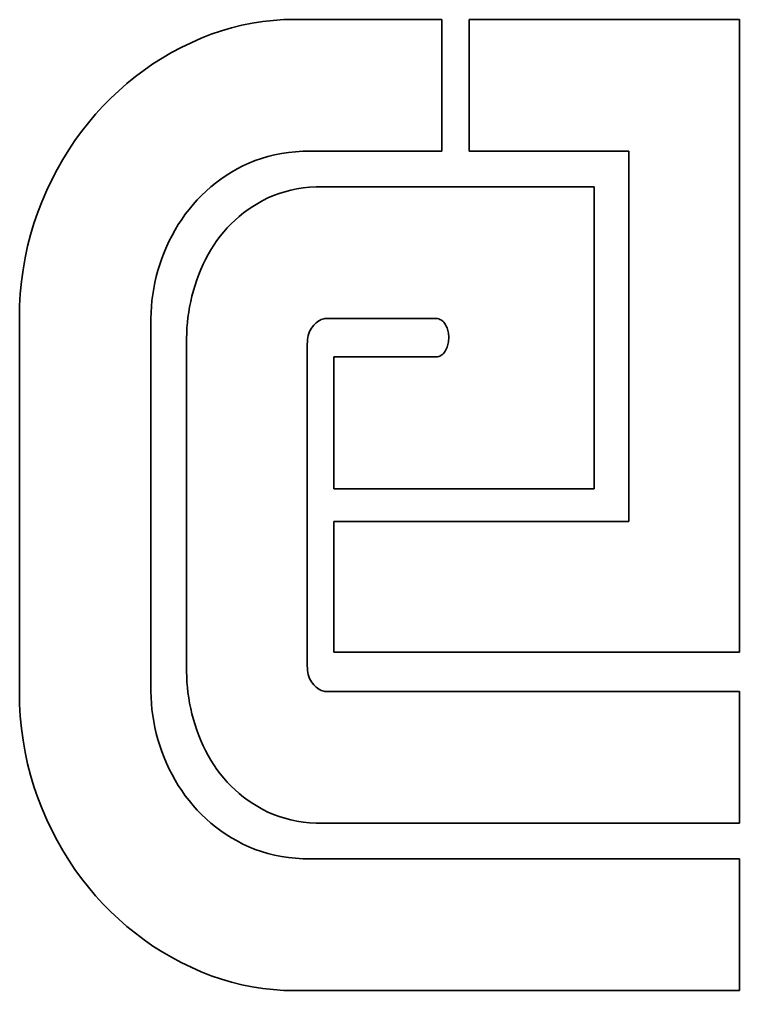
# Model space of a CAD drawing. Extents: x -138 to 979, y -42 to 1231.
# Drawn here: x 479.8 to 551.2, y 149.6 to 245.9 of the extents above; entities that cross this region are included whole.
import ezdxf

# ---------------------------------------------------------------- set-up
doc = ezdxf.new("R2010")
doc.units = 0

msp = doc.modelspace()

# ---------------------------------------------------------------- linework, layer by layer
at = {"color": 7, "lineweight": 35, "ltscale": 0.026229}
for p, q in [((502.859, 245.498), (501.83, 245.291)), ((501.83, 150.215), (502.859, 150.008))]:
    msp.add_line(p, q, dxfattribs=at)
at = {"color": 7, "lineweight": 35, "ltscale": 0.026198}
for p, q in [((503.894, 245.659), (502.859, 245.498)), ((502.859, 150.008), (503.894, 149.846))]:
    msp.add_line(p, q, dxfattribs=at)
at = {"color": 7, "lineweight": 35, "ltscale": 0.026215}
for p, q in [((504.936, 245.775), (503.894, 245.659)), ((503.894, 149.846), (504.936, 149.731))]:
    msp.add_line(p, q, dxfattribs=at)
at = {"color": 7, "lineweight": 35, "ltscale": 0.026284}
for p, q in [((505.985, 245.844), (504.936, 245.775)), ((504.936, 149.731), (505.985, 149.662))]:
    msp.add_line(p, q, dxfattribs=at)
at = {"color": 7, "lineweight": 35, "ltscale": 0.026404}
for p, q in [((507.041, 245.867), (505.985, 245.844)), ((505.985, 149.662), (507.041, 149.639))]:
    msp.add_line(p, q, dxfattribs=at)
at = {"color": 7, "lineweight": 35, "ltscale": 0.365804}
msp.add_line((521.673, 245.867), (507.041, 245.867), dxfattribs=at)
at = {"color": 7, "lineweight": 35, "ltscale": 0.326155}
for p, q in [((521.673, 245.867), (521.673, 232.821)), ((524.373, 232.821), (524.373, 245.867)), ((510.965, 212.418), (510.965, 199.371)), ((551.182, 166.216), (551.182, 179.263))]:
    msp.add_line(p, q, dxfattribs=at)
at = {"color": 7, "lineweight": 35}
for p, q in [((551.182, 245.867), (524.373, 245.867)), ((551.182, 183.186), (551.182, 245.867)), ((540.196, 232.821), (540.196, 196.134)), ((536.763, 229.289), (509.886, 229.289)), ((536.763, 199.371), (536.763, 229.289)), ((479.772, 216.243), (479.772, 179.263)), ((492.818, 179.263), (492.818, 216.243)), ((496.349, 214.281), (496.349, 181.224)), ((508.316, 181.813), (508.316, 213.693)), ((510.965, 199.371), (536.763, 199.371)), ((540.196, 196.134), (510.965, 196.134)), ((510.965, 183.186), (551.182, 183.186)), ((551.182, 179.263), (510.18, 179.263)), ((509.886, 166.216), (551.182, 166.216)), ((551.182, 162.685), (508.611, 162.685)), ((507.041, 149.639), (551.182, 149.639))]:
    msp.add_line(p, q, dxfattribs=at)
at = {"color": 7, "lineweight": 35, "ltscale": 0.02664}
for p, q in [((499.794, 244.737), (498.786, 244.392)), ((498.786, 151.114), (499.794, 150.768))]:
    msp.add_line(p, q, dxfattribs=at)
at = {"color": 7, "lineweight": 35, "ltscale": 0.026451}
for p, q in [((500.808, 245.037), (499.794, 244.737)), ((499.794, 150.768), (500.808, 150.469))]:
    msp.add_line(p, q, dxfattribs=at)
at = {"color": 7, "lineweight": 35, "ltscale": 0.026317}
msp.add_line((501.83, 245.291), (500.808, 245.037), dxfattribs=at)
at = {"color": 7, "lineweight": 35, "ltscale": 0.027232}
for p, q in [((496.791, 243.562), (495.812, 243.084)), ((495.812, 152.422), (496.791, 151.944))]:
    msp.add_line(p, q, dxfattribs=at)
at = {"color": 7, "lineweight": 35, "ltscale": 0.027159}
for p, q in [((497.785, 244), (496.791, 243.562)), ((496.791, 151.944), (497.785, 151.506))]:
    msp.add_line(p, q, dxfattribs=at)
at = {"color": 7, "lineweight": 35, "ltscale": 0.026875}
for p, q in [((498.786, 244.392), (497.785, 244)), ((497.785, 151.506), (498.786, 151.114))]:
    msp.add_line(p, q, dxfattribs=at)
at = {"color": 7, "lineweight": 35, "ltscale": 0.02698}
for p, q in [((494.856, 242.573), (493.924, 242.029)), ((493.924, 153.477), (494.856, 152.933))]:
    msp.add_line(p, q, dxfattribs=at)
at = {"color": 7, "lineweight": 35, "ltscale": 0.027088}
msp.add_line((495.812, 243.084), (494.856, 242.573), dxfattribs=at)
at = {"color": 7, "lineweight": 35, "ltscale": 0.026913}
for p, q in [((493.924, 242.029), (493.016, 241.451)), ((493.016, 154.055), (493.924, 153.477))]:
    msp.add_line(p, q, dxfattribs=at)
at = {"color": 7, "lineweight": 35, "ltscale": 0.026891}
msp.add_line((492.131, 240.84), (491.27, 240.195), dxfattribs=at)
at = {"color": 7, "lineweight": 35, "ltscale": 0.026884}
msp.add_line((493.016, 241.451), (492.131, 240.84), dxfattribs=at)
at = {"color": 7, "lineweight": 35, "ltscale": 0.026939}
msp.add_line((491.27, 240.195), (490.432, 239.517), dxfattribs=at)
at = {"color": 7, "lineweight": 35, "ltscale": 0.027149}
for p, q in [((489.618, 238.806), (488.828, 238.062)), ((488.828, 157.444), (489.618, 156.7))]:
    msp.add_line(p, q, dxfattribs=at)
at = {"color": 7, "lineweight": 35, "ltscale": 0.027027}
for p, q in [((490.432, 239.517), (489.618, 238.806)), ((489.618, 156.7), (490.432, 155.988))]:
    msp.add_line(p, q, dxfattribs=at)
at = {"color": 7, "lineweight": 35, "ltscale": 0.027311}
for p, q in [((488.828, 238.062), (488.06, 237.284)), ((488.06, 158.222), (488.828, 157.444))]:
    msp.add_line(p, q, dxfattribs=at)
at = {"color": 7, "lineweight": 35, "ltscale": 0.027416}
msp.add_line((488.06, 237.284), (487.32, 236.475), dxfattribs=at)
at = {"color": 7, "lineweight": 35, "ltscale": 0.027467}
msp.add_line((487.32, 236.475), (486.611, 235.636), dxfattribs=at)
at = {"color": 7, "lineweight": 35, "ltscale": 0.027558}
msp.add_line((486.611, 235.636), (485.931, 234.768), dxfattribs=at)
at = {"color": 7, "lineweight": 35, "ltscale": 0.027858}
msp.add_line((485.282, 233.87), (484.664, 232.943), dxfattribs=at)
at = {"color": 7, "lineweight": 35, "ltscale": 0.027689}
msp.add_line((485.931, 234.768), (485.282, 233.87), dxfattribs=at)
at = {"color": 7, "lineweight": 35, "ltscale": 0.028069}
for p, q in [((484.664, 232.943), (484.076, 231.987)), ((484.076, 163.519), (484.664, 162.562))]:
    msp.add_line(p, q, dxfattribs=at)
at = {"color": 7, "lineweight": 35, "ltscale": 0.028316}
for p, q in [((484.076, 231.987), (483.518, 231.001)), ((483.518, 164.505), (484.076, 163.519))]:
    msp.add_line(p, q, dxfattribs=at)
at = {"color": 7, "lineweight": 35, "ltscale": 0.016637}
for p, q in [((503.149, 231.879), (503.777, 232.1)), ((503.777, 163.406), (503.149, 163.627))]:
    msp.add_line(p, q, dxfattribs=at)
at = {"color": 7, "lineweight": 35, "ltscale": 0.016782}
for p, q in [((503.777, 232.1), (504.42, 232.291)), ((504.42, 163.215), (503.777, 163.406))]:
    msp.add_line(p, q, dxfattribs=at)
at = {"color": 7, "lineweight": 35, "ltscale": 0.016969}
for p, q in [((504.42, 232.291), (505.079, 232.453)), ((505.079, 163.053), (504.42, 163.215))]:
    msp.add_line(p, q, dxfattribs=at)
at = {"color": 7, "lineweight": 35, "ltscale": 0.017193}
for p, q in [((505.079, 232.453), (505.754, 232.585)), ((505.754, 162.921), (505.079, 163.053))]:
    msp.add_line(p, q, dxfattribs=at)
at = {"color": 7, "lineweight": 35, "ltscale": 0.017455}
msp.add_line((505.754, 232.585), (506.445, 232.688), dxfattribs=at)
at = {"color": 7, "lineweight": 35, "ltscale": 0.017753}
for p, q in [((506.445, 232.688), (507.151, 232.762)), ((507.151, 162.744), (506.445, 162.818))]:
    msp.add_line(p, q, dxfattribs=at)
at = {"color": 7, "lineweight": 35, "ltscale": 0.018082}
for p, q in [((507.151, 232.762), (507.873, 232.806)), ((507.873, 162.7), (507.151, 162.744))]:
    msp.add_line(p, q, dxfattribs=at)
at = {"color": 7, "lineweight": 35, "ltscale": 0.018445}
for p, q in [((507.873, 232.806), (508.611, 232.821)), ((508.611, 162.685), (507.873, 162.7))]:
    msp.add_line(p, q, dxfattribs=at)
at = {"color": 7, "lineweight": 35, "ltscale": 0.326566}
msp.add_line((508.611, 232.821), (521.673, 232.821), dxfattribs=at)
at = {"color": 7, "lineweight": 35, "ltscale": 0.395573}
msp.add_line((524.373, 232.821), (540.196, 232.821), dxfattribs=at)
at = {"color": 7, "lineweight": 35, "ltscale": 0.028598}
msp.add_line((483.518, 231.001), (482.991, 229.986), dxfattribs=at)
at = {"color": 7, "lineweight": 35, "ltscale": 0.016147}
msp.add_line((500.801, 230.726), (501.361, 231.046), dxfattribs=at)
at = {"color": 7, "lineweight": 35, "ltscale": 0.016343}
for p, q in [((501.361, 231.046), (501.94, 231.349)), ((501.94, 164.156), (501.361, 164.46))]:
    msp.add_line(p, q, dxfattribs=at)
at = {"color": 7, "lineweight": 35, "ltscale": 0.016466}
for p, q in [((501.94, 231.349), (502.537, 231.629)), ((502.537, 163.877), (501.94, 164.156))]:
    msp.add_line(p, q, dxfattribs=at)
at = {"color": 7, "lineweight": 35, "ltscale": 0.016531}
for p, q in [((502.537, 231.629), (503.149, 231.879)), ((503.149, 163.627), (502.537, 163.877))]:
    msp.add_line(p, q, dxfattribs=at)
at = {"color": 7, "lineweight": 35, "ltscale": 0.02892}
for p, q in [((482.991, 229.986), (482.494, 228.941)), ((482.494, 166.565), (482.991, 165.52))]:
    msp.add_line(p, q, dxfattribs=at)
at = {"color": 7, "lineweight": 35, "ltscale": 0.015699}
msp.add_line((499.231, 229.657), (499.735, 230.031), dxfattribs=at)
at = {"color": 7, "lineweight": 35, "ltscale": 0.015824}
for p, q in [((499.735, 230.031), (500.259, 230.387)), ((500.259, 165.119), (499.735, 165.475))]:
    msp.add_line(p, q, dxfattribs=at)
at = {"color": 7, "lineweight": 35, "ltscale": 0.015975}
msp.add_line((500.259, 230.387), (500.801, 230.726), dxfattribs=at)
at = {"color": 7, "lineweight": 35, "ltscale": 0.015527}
msp.add_line((498.277, 228.857), (498.745, 229.266), dxfattribs=at)
at = {"color": 7, "lineweight": 35, "ltscale": 0.015602}
msp.add_line((498.745, 229.266), (499.231, 229.657), dxfattribs=at)
at = {"color": 7, "lineweight": 35, "ltscale": 0.015491}
for p, q in [((507.281, 229.07), (506.673, 228.946)), ((506.673, 166.56), (507.281, 166.436))]:
    msp.add_line(p, q, dxfattribs=at)
at = {"color": 7, "lineweight": 35, "ltscale": 0.015806}
msp.add_line((507.905, 229.166), (507.281, 229.07), dxfattribs=at)
at = {"color": 7, "lineweight": 35, "ltscale": 0.016153}
for p, q in [((508.548, 229.234), (507.905, 229.166)), ((507.905, 166.34), (508.548, 166.271))]:
    msp.add_line(p, q, dxfattribs=at)
at = {"color": 7, "lineweight": 35, "ltscale": 0.016536}
for p, q in [((509.208, 229.276), (508.548, 229.234)), ((508.548, 166.271), (509.208, 166.23))]:
    msp.add_line(p, q, dxfattribs=at)
at = {"color": 7, "lineweight": 35, "ltscale": 0.01695}
for p, q in [((509.886, 229.289), (509.208, 229.276)), ((509.208, 166.23), (509.886, 166.216))]:
    msp.add_line(p, q, dxfattribs=at)
at = {"color": 7, "lineweight": 35, "ltscale": 0.029276}
msp.add_line((482.494, 228.941), (482.028, 227.867), dxfattribs=at)
at = {"color": 7, "lineweight": 35, "ltscale": 0.015461}
msp.add_line((497.398, 227.986), (497.828, 228.43), dxfattribs=at)
at = {"color": 7, "lineweight": 35, "ltscale": 0.015481}
msp.add_line((497.828, 228.43), (498.277, 228.857), dxfattribs=at)
at = {"color": 7, "lineweight": 35, "ltscale": 0.014519}
for p, q in [((504.421, 228.177), (503.902, 227.916)), ((503.902, 167.59), (504.421, 167.329))]:
    msp.add_line(p, q, dxfattribs=at)
at = {"color": 7, "lineweight": 35, "ltscale": 0.014629}
for p, q in [((504.958, 228.411), (504.421, 228.177)), ((504.421, 167.329), (504.958, 167.095))]:
    msp.add_line(p, q, dxfattribs=at)
at = {"color": 7, "lineweight": 35, "ltscale": 0.014783}
msp.add_line((505.512, 228.617), (504.958, 228.411), dxfattribs=at)
at = {"color": 7, "lineweight": 35, "ltscale": 0.014976}
msp.add_line((506.084, 228.795), (505.512, 228.617), dxfattribs=at)
at = {"color": 7, "lineweight": 35, "ltscale": 0.015215}
msp.add_line((506.673, 228.946), (506.084, 228.795), dxfattribs=at)
at = {"color": 7, "lineweight": 35, "ltscale": 0.029424}
msp.add_line((482.028, 227.867), (481.599, 226.771), dxfattribs=at)
at = {"color": 7, "lineweight": 35, "ltscale": 0.015454}
msp.add_line((496.594, 227.047), (496.987, 227.524), dxfattribs=at)
at = {"color": 7, "lineweight": 35, "ltscale": 0.015466}
msp.add_line((496.987, 227.524), (497.398, 227.986), dxfattribs=at)
at = {"color": 7, "lineweight": 35, "ltscale": 0.014045}
msp.add_line((502.917, 227.335), (502.451, 227.022), dxfattribs=at)
at = {"color": 7, "lineweight": 35, "ltscale": 0.014204}
for p, q in [((503.401, 227.634), (502.917, 227.335)), ((502.917, 168.17), (503.401, 167.872))]:
    msp.add_line(p, q, dxfattribs=at)
at = {"color": 7, "lineweight": 35, "ltscale": 0.014385}
for p, q in [((503.902, 227.916), (503.401, 227.634)), ((503.401, 167.872), (503.902, 167.59))]:
    msp.add_line(p, q, dxfattribs=at)
at = {"color": 7, "lineweight": 35, "ltscale": 0.029381}
msp.add_line((481.599, 226.771), (481.216, 225.66), dxfattribs=at)
at = {"color": 7, "lineweight": 35, "ltscale": 0.015394}
for p, q in [((495.864, 226.054), (496.22, 226.557)), ((496.22, 168.949), (495.864, 169.452))]:
    msp.add_line(p, q, dxfattribs=at)
at = {"color": 7, "lineweight": 35, "ltscale": 0.015413}
for p, q in [((496.22, 226.557), (496.594, 227.047)), ((496.594, 168.459), (496.22, 168.949))]:
    msp.add_line(p, q, dxfattribs=at)
at = {"color": 7, "lineweight": 35, "ltscale": 0.013712}
for p, q in [((501.573, 226.347), (501.16, 225.986)), ((501.16, 169.52), (501.573, 169.159))]:
    msp.add_line(p, q, dxfattribs=at)
at = {"color": 7, "lineweight": 35, "ltscale": 0.0138}
msp.add_line((502.003, 226.692), (501.573, 226.347), dxfattribs=at)
at = {"color": 7, "lineweight": 35, "ltscale": 0.013909}
for p, q in [((502.451, 227.022), (502.003, 226.692)), ((502.003, 168.814), (502.451, 168.484))]:
    msp.add_line(p, q, dxfattribs=at)
at = {"color": 7, "lineweight": 35, "ltscale": 0.029385}
for p, q in [((481.216, 225.66), (480.877, 224.534)), ((480.877, 170.971), (481.216, 169.846))]:
    msp.add_line(p, q, dxfattribs=at)
at = {"color": 7, "lineweight": 35, "ltscale": 0.015418}
msp.add_line((495.209, 225.01), (495.527, 225.538), dxfattribs=at)
at = {"color": 7, "lineweight": 35, "ltscale": 0.015396}
msp.add_line((495.527, 225.538), (495.864, 226.054), dxfattribs=at)
at = {"color": 7, "lineweight": 35, "ltscale": 0.013604}
for p, q in [((500.387, 225.217), (500.027, 224.809)), ((500.027, 170.697), (500.387, 170.289))]:
    msp.add_line(p, q, dxfattribs=at)
at = {"color": 7, "lineweight": 35, "ltscale": 0.013614}
for p, q in [((500.764, 225.609), (500.387, 225.217)), ((500.387, 170.289), (500.764, 169.897))]:
    msp.add_line(p, q, dxfattribs=at)
at = {"color": 7, "lineweight": 35, "ltscale": 0.013652}
for p, q in [((501.16, 225.986), (500.764, 225.609)), ((500.764, 169.897), (501.16, 169.52))]:
    msp.add_line(p, q, dxfattribs=at)
at = {"color": 7, "lineweight": 35, "ltscale": 0.029436}
msp.add_line((480.877, 224.534), (480.584, 223.394), dxfattribs=at)
at = {"color": 7, "lineweight": 35, "ltscale": 0.015525}
msp.add_line((494.628, 223.915), (494.909, 224.469), dxfattribs=at)
at = {"color": 7, "lineweight": 35, "ltscale": 0.01546}
msp.add_line((494.909, 224.469), (495.209, 225.01), dxfattribs=at)
at = {"color": 7, "lineweight": 35, "ltscale": 0.013618}
for p, q in [((499.684, 224.385), (499.359, 223.948)), ((499.359, 171.558), (499.684, 171.121)), ((499.684, 171.121), (500.027, 170.697))]:
    msp.add_line(p, q, dxfattribs=at)
at = {"color": 7, "lineweight": 35, "ltscale": 0.013619}
msp.add_line((500.027, 224.809), (499.684, 224.385), dxfattribs=at)
at = {"color": 7, "lineweight": 35, "ltscale": 0.029535}
msp.add_line((480.584, 223.394), (480.336, 222.239), dxfattribs=at)
at = {"color": 7, "lineweight": 35, "ltscale": 0.015711}
for p, q in [((494.122, 222.77), (494.366, 223.349)), ((494.366, 172.157), (494.122, 172.736))]:
    msp.add_line(p, q, dxfattribs=at)
at = {"color": 7, "lineweight": 35, "ltscale": 0.015607}
msp.add_line((494.366, 223.349), (494.628, 223.915), dxfattribs=at)
at = {"color": 7, "lineweight": 35, "ltscale": 0.013588}
msp.add_line((499.051, 223.5), (498.759, 223.042), dxfattribs=at)
at = {"color": 7, "lineweight": 35, "ltscale": 0.013594}
msp.add_line((499.359, 223.948), (499.051, 223.5), dxfattribs=at)
at = {"color": 7, "lineweight": 35, "ltscale": 0.015833}
msp.add_line((493.897, 222.178), (494.122, 222.77), dxfattribs=at)
at = {"color": 7, "lineweight": 35, "ltscale": 0.013633}
msp.add_line((498.484, 222.572), (498.225, 222.092), dxfattribs=at)
at = {"color": 7, "lineweight": 35, "ltscale": 0.013603}
msp.add_line((498.759, 223.042), (498.484, 222.572), dxfattribs=at)
at = {"color": 7, "lineweight": 35, "ltscale": 0.029681}
msp.add_line((480.336, 222.239), (480.133, 221.069), dxfattribs=at)
at = {"color": 7, "lineweight": 35, "ltscale": 0.015611}
msp.add_line((493.508, 220.983), (493.692, 221.58), dxfattribs=at)
at = {"color": 7, "lineweight": 35, "ltscale": 0.015802}
for p, q in [((493.692, 221.58), (493.897, 222.178)), ((493.897, 173.328), (493.692, 173.926))]:
    msp.add_line(p, q, dxfattribs=at)
at = {"color": 7, "lineweight": 35, "ltscale": 0.013749}
msp.add_line((497.983, 221.601), (497.758, 221.099), dxfattribs=at)
at = {"color": 7, "lineweight": 35, "ltscale": 0.01368}
msp.add_line((498.225, 222.092), (497.983, 221.601), dxfattribs=at)
at = {"color": 7, "lineweight": 35, "ltscale": 0.029873}
for p, q in [((480.133, 221.069), (479.975, 219.885)), ((479.975, 175.621), (480.133, 174.437))]:
    msp.add_line(p, q, dxfattribs=at)
at = {"color": 7, "lineweight": 35, "ltscale": 0.015282}
for p, q in [((493.206, 219.792), (493.347, 220.387)), ((493.347, 175.119), (493.206, 175.714))]:
    msp.add_line(p, q, dxfattribs=at)
at = {"color": 7, "lineweight": 35, "ltscale": 0.015437}
msp.add_line((493.347, 220.387), (493.508, 220.983), dxfattribs=at)
at = {"color": 7, "lineweight": 35, "ltscale": 0.013934}
for p, q in [((497.55, 220.587), (497.358, 220.063)), ((497.358, 175.443), (497.55, 174.919))]:
    msp.add_line(p, q, dxfattribs=at)
at = {"color": 7, "lineweight": 35, "ltscale": 0.013832}
msp.add_line((497.758, 221.099), (497.55, 220.587), dxfattribs=at)
at = {"color": 7, "lineweight": 35, "ltscale": 0.030111}
msp.add_line((479.975, 219.885), (479.862, 218.686), dxfattribs=at)
at = {"color": 7, "lineweight": 35, "ltscale": 0.015142}
msp.add_line((493.088, 219.198), (493.206, 219.792), dxfattribs=at)
at = {"color": 7, "lineweight": 35, "ltscale": 0.014022}
msp.add_line((497.183, 219.529), (497.025, 218.991), dxfattribs=at)
at = {"color": 7, "lineweight": 35, "ltscale": 0.014052}
msp.add_line((497.358, 220.063), (497.183, 219.529), dxfattribs=at)
at = {"color": 7, "lineweight": 35, "ltscale": 0.030394}
for p, q in [((479.862, 218.686), (479.794, 217.472)), ((479.794, 178.034), (479.862, 176.82))]:
    msp.add_line(p, q, dxfattribs=at)
at = {"color": 7, "lineweight": 35, "ltscale": 0.014919}
msp.add_line((492.915, 218.013), (492.99, 218.605), dxfattribs=at)
at = {"color": 7, "lineweight": 35, "ltscale": 0.015022}
msp.add_line((492.99, 218.605), (493.088, 219.198), dxfattribs=at)
at = {"color": 7, "lineweight": 35, "ltscale": 0.013667}
msp.add_line((496.883, 218.456), (496.758, 217.924), dxfattribs=at)
at = {"color": 7, "lineweight": 35, "ltscale": 0.013839}
msp.add_line((497.025, 218.991), (496.883, 218.456), dxfattribs=at)
at = {"color": 7, "lineweight": 35, "ltscale": 0.014837}
msp.add_line((492.861, 217.422), (492.915, 218.013), dxfattribs=at)
at = {"color": 7, "lineweight": 35, "ltscale": 0.013504}
for p, q in [((496.758, 217.924), (496.649, 217.395)), ((496.649, 178.111), (496.758, 177.582))]:
    msp.add_line(p, q, dxfattribs=at)
at = {"color": 7, "lineweight": 35, "ltscale": 0.030721}
msp.add_line((479.794, 217.472), (479.772, 216.243), dxfattribs=at)
at = {"color": 7, "lineweight": 35, "ltscale": 0.014729}
for p, q in [((492.818, 216.243), (492.829, 216.832)), ((492.829, 178.674), (492.818, 179.263))]:
    msp.add_line(p, q, dxfattribs=at)
at = {"color": 7, "lineweight": 35, "ltscale": 0.014773}
msp.add_line((492.829, 216.832), (492.861, 217.422), dxfattribs=at)
at = {"color": 7, "lineweight": 35, "ltscale": 0.013218}
msp.add_line((496.558, 216.869), (496.483, 216.345), dxfattribs=at)
at = {"color": 7, "lineweight": 35, "ltscale": 0.013355}
for p, q in [((496.649, 217.395), (496.558, 216.869)), ((496.558, 178.637), (496.649, 178.111))]:
    msp.add_line(p, q, dxfattribs=at)
at = {"color": 7, "lineweight": 35, "ltscale": 0.012978}
msp.add_line((496.424, 215.825), (496.383, 215.307), dxfattribs=at)
at = {"color": 7, "lineweight": 35, "ltscale": 0.013089}
msp.add_line((496.483, 216.345), (496.424, 215.825), dxfattribs=at)
at = {"color": 7, "lineweight": 35, "ltscale": 0.004671}
msp.add_line((508.833, 215.414), (508.954, 215.557), dxfattribs=at)
at = {"color": 7, "lineweight": 35, "ltscale": 0.004553}
msp.add_line((508.954, 215.557), (509.081, 215.687), dxfattribs=at)
at = {"color": 7, "lineweight": 35, "ltscale": 0.004294}
msp.add_line((509.081, 215.687), (509.207, 215.804), dxfattribs=at)
at = {"color": 7, "lineweight": 35, "ltscale": 0.004051}
msp.add_line((509.207, 215.804), (509.332, 215.907), dxfattribs=at)
at = {"color": 7, "lineweight": 35, "ltscale": 0.003822}
msp.add_line((509.332, 215.907), (509.456, 215.996), dxfattribs=at)
at = {"color": 7, "lineweight": 35, "ltscale": 0.003609}
for p, q in [((509.456, 215.996), (509.579, 216.072)), ((509.579, 179.434), (509.456, 179.51))]:
    msp.add_line(p, q, dxfattribs=at)
at = {"color": 7, "lineweight": 35, "ltscale": 0.003422}
for p, q in [((509.579, 216.072), (509.701, 216.133)), ((509.701, 179.372), (509.579, 179.434))]:
    msp.add_line(p, q, dxfattribs=at)
at = {"color": 7, "lineweight": 35, "ltscale": 0.003258}
for p, q in [((509.701, 216.133), (509.823, 216.181)), ((509.823, 179.324), (509.701, 179.372))]:
    msp.add_line(p, q, dxfattribs=at)
at = {"color": 7, "lineweight": 35, "ltscale": 0.003125}
for p, q in [((509.823, 216.181), (509.943, 216.216)), ((509.943, 179.29), (509.823, 179.324))]:
    msp.add_line(p, q, dxfattribs=at)
at = {"color": 7, "lineweight": 35, "ltscale": 0.003023}
for p, q in [((509.943, 216.216), (510.062, 216.236)), ((510.062, 179.27), (509.943, 179.29))]:
    msp.add_line(p, q, dxfattribs=at)
at = {"color": 7, "lineweight": 35, "ltscale": 0.002961}
for p, q in [((510.062, 216.236), (510.18, 216.243)), ((510.18, 179.263), (510.062, 179.27))]:
    msp.add_line(p, q, dxfattribs=at)
at = {"color": 7, "lineweight": 35, "ltscale": 0.269753}
msp.add_line((510.18, 216.243), (520.97, 216.243), dxfattribs=at)
at = {"color": 7, "lineweight": 35, "ltscale": 0.003351}
for p, q in [((520.97, 216.243), (521.104, 216.237)), ((522.065, 215.536), (522.124, 215.415)), ((521.104, 212.424), (520.97, 212.418))]:
    msp.add_line(p, q, dxfattribs=at)
at = {"color": 7, "lineweight": 35, "ltscale": 0.003206}
for p, q in [((521.104, 216.237), (521.231, 216.22)), ((521.231, 212.441), (521.104, 212.424))]:
    msp.add_line(p, q, dxfattribs=at)
at = {"color": 7, "lineweight": 35, "ltscale": 0.003092}
for p, q in [((521.231, 216.22), (521.351, 216.19)), ((521.351, 212.471), (521.231, 212.441))]:
    msp.add_line(p, q, dxfattribs=at)
at = {"color": 7, "lineweight": 35, "ltscale": 0.003015}
for p, q in [((521.351, 216.19), (521.465, 216.149)), ((521.465, 212.512), (521.351, 212.471))]:
    msp.add_line(p, q, dxfattribs=at)
at = {"color": 7, "lineweight": 35, "ltscale": 0.002971}
msp.add_line((521.465, 216.149), (521.571, 216.096), dxfattribs=at)
at = {"color": 7, "lineweight": 35, "ltscale": 0.002968}
msp.add_line((521.571, 216.096), (521.671, 216.031), dxfattribs=at)
at = {"color": 7, "lineweight": 35, "ltscale": 0.003006}
for p, q in [((521.671, 216.031), (521.763, 215.955)), ((521.763, 212.706), (521.671, 212.63))]:
    msp.add_line(p, q, dxfattribs=at)
at = {"color": 7, "lineweight": 35, "ltscale": 0.003077}
for p, q in [((521.763, 215.955), (521.849, 215.867)), ((521.849, 212.794), (521.763, 212.706))]:
    msp.add_line(p, q, dxfattribs=at)
at = {"color": 7, "lineweight": 35, "ltscale": 0.003189}
msp.add_line((521.849, 215.867), (521.928, 215.766), dxfattribs=at)
at = {"color": 7, "lineweight": 35, "ltscale": 0.003326}
for p, q in [((521.928, 215.766), (522, 215.655)), ((522.124, 215.415), (522.175, 215.293))]:
    msp.add_line(p, q, dxfattribs=at)
at = {"color": 7, "lineweight": 35, "ltscale": 0.003384}
msp.add_line((522, 215.655), (522.065, 215.536), dxfattribs=at)
at = {"color": 7, "lineweight": 35, "ltscale": 0.012792}
msp.add_line((496.357, 214.793), (496.349, 214.281), dxfattribs=at)
at = {"color": 7, "lineweight": 35, "ltscale": 0.012877}
msp.add_line((496.383, 215.307), (496.357, 214.793), dxfattribs=at)
at = {"color": 7, "lineweight": 35, "ltscale": 0.004993}
for p, q in [((508.418, 214.556), (508.476, 214.747)), ((508.476, 180.759), (508.418, 180.95))]:
    msp.add_line(p, q, dxfattribs=at)
at = {"color": 7, "lineweight": 35, "ltscale": 0.004865}
msp.add_line((508.476, 214.747), (508.546, 214.929), dxfattribs=at)
at = {"color": 7, "lineweight": 35, "ltscale": 0.004765}
msp.add_line((508.546, 214.929), (508.629, 215.1), dxfattribs=at)
at = {"color": 7, "lineweight": 35, "ltscale": 0.0047}
for p, q in [((508.629, 215.1), (508.724, 215.262)), ((508.724, 180.244), (508.629, 180.405))]:
    msp.add_line(p, q, dxfattribs=at)
at = {"color": 7, "lineweight": 35, "ltscale": 0.004668}
msp.add_line((508.724, 215.262), (508.833, 215.414), dxfattribs=at)
at = {"color": 7, "lineweight": 35, "ltscale": 0.003308}
msp.add_line((522.175, 215.293), (522.22, 215.168), dxfattribs=at)
at = {"color": 7, "lineweight": 35, "ltscale": 0.003301}
msp.add_line((522.22, 215.168), (522.258, 215.042), dxfattribs=at)
at = {"color": 7, "lineweight": 35, "ltscale": 0.003305}
msp.add_line((522.258, 215.042), (522.289, 214.913), dxfattribs=at)
at = {"color": 7, "lineweight": 35, "ltscale": 0.003316}
msp.add_line((522.289, 214.913), (522.313, 214.783), dxfattribs=at)
at = {"color": 7, "lineweight": 35, "ltscale": 0.003339}
msp.add_line((522.313, 214.783), (522.33, 214.65), dxfattribs=at)
at = {"color": 7, "lineweight": 35, "ltscale": 0.00337}
msp.add_line((522.33, 214.65), (522.34, 214.516), dxfattribs=at)
at = {"color": 7, "lineweight": 35, "ltscale": 0.005764}
msp.add_line((508.316, 213.693), (508.323, 213.923), dxfattribs=at)
at = {"color": 7, "lineweight": 35, "ltscale": 0.005538}
for p, q in [((508.323, 213.923), (508.342, 214.144)), ((508.342, 181.362), (508.323, 181.583))]:
    msp.add_line(p, q, dxfattribs=at)
at = {"color": 7, "lineweight": 35, "ltscale": 0.005333}
for p, q in [((508.342, 214.144), (508.374, 214.355)), ((508.374, 181.151), (508.342, 181.362))]:
    msp.add_line(p, q, dxfattribs=at)
at = {"color": 7, "lineweight": 35, "ltscale": 0.005149}
for p, q in [((508.374, 214.355), (508.418, 214.556)), ((508.418, 180.95), (508.374, 181.151))]:
    msp.add_line(p, q, dxfattribs=at)
at = {"color": 7, "lineweight": 35, "ltscale": 0.003513}
msp.add_line((522.258, 213.644), (522.22, 213.508), dxfattribs=at)
at = {"color": 7, "lineweight": 35, "ltscale": 0.003567}
msp.add_line((522.289, 213.783), (522.258, 213.644), dxfattribs=at)
at = {"color": 7, "lineweight": 35, "ltscale": 0.003631}
msp.add_line((522.313, 213.926), (522.289, 213.783), dxfattribs=at)
at = {"color": 7, "lineweight": 35, "ltscale": 0.003702}
msp.add_line((522.33, 214.073), (522.313, 213.926), dxfattribs=at)
at = {"color": 7, "lineweight": 35, "ltscale": 0.003785}
msp.add_line((522.34, 214.224), (522.33, 214.073), dxfattribs=at)
at = {"color": 7, "lineweight": 35, "ltscale": 0.003408}
msp.add_line((522.34, 214.516), (522.344, 214.38), dxfattribs=at)
at = {"color": 7, "lineweight": 35, "ltscale": 0.003877}
msp.add_line((522.344, 214.38), (522.34, 214.224), dxfattribs=at)
at = {"color": 7, "lineweight": 35, "ltscale": 0.003187}
msp.add_line((521.928, 212.894), (521.849, 212.794), dxfattribs=at)
at = {"color": 7, "lineweight": 35, "ltscale": 0.003327}
msp.add_line((522, 213.006), (521.928, 212.894), dxfattribs=at)
at = {"color": 7, "lineweight": 35, "ltscale": 0.003406}
msp.add_line((522.065, 213.126), (522, 213.006), dxfattribs=at)
at = {"color": 7, "lineweight": 35, "ltscale": 0.003417}
msp.add_line((522.124, 213.249), (522.065, 213.126), dxfattribs=at)
at = {"color": 7, "lineweight": 35, "ltscale": 0.00344}
msp.add_line((522.175, 213.377), (522.124, 213.249), dxfattribs=at)
at = {"color": 7, "lineweight": 35, "ltscale": 0.003469}
msp.add_line((522.22, 213.508), (522.175, 213.377), dxfattribs=at)
at = {"color": 7, "lineweight": 35, "ltscale": 0.250134}
msp.add_line((520.97, 212.418), (510.965, 212.418), dxfattribs=at)
at = {"color": 7, "lineweight": 35, "ltscale": 0.00297}
msp.add_line((521.571, 212.565), (521.465, 212.512), dxfattribs=at)
at = {"color": 7, "lineweight": 35, "ltscale": 0.002969}
msp.add_line((521.671, 212.63), (521.571, 212.565), dxfattribs=at)
at = {"color": 7, "lineweight": 35, "ltscale": 0.323703}
msp.add_line((510.965, 196.134), (510.965, 183.186), dxfattribs=at)
at = {"color": 7, "lineweight": 35, "ltscale": 0.01279}
msp.add_line((496.349, 181.224), (496.357, 180.713), dxfattribs=at)
at = {"color": 7, "lineweight": 35, "ltscale": 0.005765}
msp.add_line((508.323, 181.583), (508.316, 181.813), dxfattribs=at)
at = {"color": 7, "lineweight": 35, "ltscale": 0.012878}
msp.add_line((496.357, 180.713), (496.383, 180.198), dxfattribs=at)
at = {"color": 7, "lineweight": 35, "ltscale": 0.012977}
msp.add_line((496.383, 180.198), (496.424, 179.681), dxfattribs=at)
at = {"color": 7, "lineweight": 35, "ltscale": 0.004863}
msp.add_line((508.546, 180.577), (508.476, 180.759), dxfattribs=at)
at = {"color": 7, "lineweight": 35, "ltscale": 0.004766}
msp.add_line((508.629, 180.405), (508.546, 180.577), dxfattribs=at)
at = {"color": 7, "lineweight": 35, "ltscale": 0.004667}
msp.add_line((508.833, 180.092), (508.724, 180.244), dxfattribs=at)
at = {"color": 7, "lineweight": 35, "ltscale": 0.004672}
msp.add_line((508.954, 179.949), (508.833, 180.092), dxfattribs=at)
at = {"color": 7, "lineweight": 35, "ltscale": 0.004551}
msp.add_line((509.081, 179.819), (508.954, 179.949), dxfattribs=at)
at = {"color": 7, "lineweight": 35, "ltscale": 0.03072}
msp.add_line((479.772, 179.263), (479.794, 178.034), dxfattribs=at)
at = {"color": 7, "lineweight": 35, "ltscale": 0.013091}
msp.add_line((496.424, 179.681), (496.483, 179.161), dxfattribs=at)
at = {"color": 7, "lineweight": 35, "ltscale": 0.013217}
msp.add_line((496.483, 179.161), (496.558, 178.637), dxfattribs=at)
at = {"color": 7, "lineweight": 35, "ltscale": 0.004295}
msp.add_line((509.207, 179.702), (509.081, 179.819), dxfattribs=at)
at = {"color": 7, "lineweight": 35, "ltscale": 0.00405}
msp.add_line((509.332, 179.599), (509.207, 179.702), dxfattribs=at)
at = {"color": 7, "lineweight": 35, "ltscale": 0.003823}
msp.add_line((509.456, 179.51), (509.332, 179.599), dxfattribs=at)
at = {"color": 7, "lineweight": 35, "ltscale": 0.014771}
msp.add_line((492.861, 178.084), (492.829, 178.674), dxfattribs=at)
at = {"color": 7, "lineweight": 35, "ltscale": 0.014838}
msp.add_line((492.915, 177.493), (492.861, 178.084), dxfattribs=at)
at = {"color": 7, "lineweight": 35, "ltscale": 0.014918}
msp.add_line((492.99, 176.901), (492.915, 177.493), dxfattribs=at)
at = {"color": 7, "lineweight": 35, "ltscale": 0.013668}
msp.add_line((496.758, 177.582), (496.883, 177.05), dxfattribs=at)
at = {"color": 7, "lineweight": 35, "ltscale": 0.030113}
msp.add_line((479.862, 176.82), (479.975, 175.621), dxfattribs=at)
at = {"color": 7, "lineweight": 35, "ltscale": 0.015023}
msp.add_line((493.088, 176.308), (492.99, 176.901), dxfattribs=at)
at = {"color": 7, "lineweight": 35, "ltscale": 0.015141}
msp.add_line((493.206, 175.714), (493.088, 176.308), dxfattribs=at)
at = {"color": 7, "lineweight": 35, "ltscale": 0.013837}
msp.add_line((496.883, 177.05), (497.025, 176.515), dxfattribs=at)
at = {"color": 7, "lineweight": 35, "ltscale": 0.014023}
msp.add_line((497.025, 176.515), (497.183, 175.977), dxfattribs=at)
at = {"color": 7, "lineweight": 35, "ltscale": 0.01405}
msp.add_line((497.183, 175.977), (497.358, 175.443), dxfattribs=at)
at = {"color": 7, "lineweight": 35, "ltscale": 0.029682}
msp.add_line((480.133, 174.437), (480.336, 173.267), dxfattribs=at)
at = {"color": 7, "lineweight": 35, "ltscale": 0.015438}
msp.add_line((493.508, 174.523), (493.347, 175.119), dxfattribs=at)
at = {"color": 7, "lineweight": 35, "ltscale": 0.015609}
for p, q in [((493.692, 173.926), (493.508, 174.523)), ((494.628, 171.59), (494.366, 172.157))]:
    msp.add_line(p, q, dxfattribs=at)
at = {"color": 7, "lineweight": 35, "ltscale": 0.013833}
msp.add_line((497.55, 174.919), (497.758, 174.407), dxfattribs=at)
at = {"color": 7, "lineweight": 35, "ltscale": 0.013747}
msp.add_line((497.758, 174.407), (497.983, 173.905), dxfattribs=at)
at = {"color": 7, "lineweight": 35, "ltscale": 0.029532}
msp.add_line((480.336, 173.267), (480.584, 172.112), dxfattribs=at)
at = {"color": 7, "lineweight": 35, "ltscale": 0.015835}
msp.add_line((494.122, 172.736), (493.897, 173.328), dxfattribs=at)
at = {"color": 7, "lineweight": 35, "ltscale": 0.013682}
msp.add_line((497.983, 173.905), (498.225, 173.414), dxfattribs=at)
at = {"color": 7, "lineweight": 35, "ltscale": 0.013634}
msp.add_line((498.225, 173.414), (498.484, 172.934), dxfattribs=at)
at = {"color": 7, "lineweight": 35, "ltscale": 0.013602}
msp.add_line((498.484, 172.934), (498.759, 172.464), dxfattribs=at)
at = {"color": 7, "lineweight": 35, "ltscale": 0.013587}
msp.add_line((498.759, 172.464), (499.051, 172.006), dxfattribs=at)
at = {"color": 7, "lineweight": 35, "ltscale": 0.029437}
msp.add_line((480.584, 172.112), (480.877, 170.971), dxfattribs=at)
at = {"color": 7, "lineweight": 35, "ltscale": 0.015523}
msp.add_line((494.909, 171.037), (494.628, 171.59), dxfattribs=at)
at = {"color": 7, "lineweight": 35, "ltscale": 0.013597}
msp.add_line((499.051, 172.006), (499.359, 171.558), dxfattribs=at)
at = {"color": 7, "lineweight": 35, "ltscale": 0.015459}
msp.add_line((495.209, 170.496), (494.909, 171.037), dxfattribs=at)
at = {"color": 7, "lineweight": 35, "ltscale": 0.015421}
msp.add_line((495.527, 169.967), (495.209, 170.496), dxfattribs=at)
at = {"color": 7, "lineweight": 35, "ltscale": 0.029379}
msp.add_line((481.216, 169.846), (481.599, 168.735), dxfattribs=at)
at = {"color": 7, "lineweight": 35, "ltscale": 0.015393}
msp.add_line((495.864, 169.452), (495.527, 169.967), dxfattribs=at)
at = {"color": 7, "lineweight": 35, "ltscale": 0.029426}
msp.add_line((481.599, 168.735), (482.028, 167.639), dxfattribs=at)
at = {"color": 7, "lineweight": 35, "ltscale": 0.015455}
msp.add_line((496.987, 167.982), (496.594, 168.459), dxfattribs=at)
at = {"color": 7, "lineweight": 35, "ltscale": 0.013799}
msp.add_line((501.573, 169.159), (502.003, 168.814), dxfattribs=at)
at = {"color": 7, "lineweight": 35, "ltscale": 0.014046}
msp.add_line((502.451, 168.484), (502.917, 168.17), dxfattribs=at)
at = {"color": 7, "lineweight": 35, "ltscale": 0.029275}
msp.add_line((482.028, 167.639), (482.494, 166.565), dxfattribs=at)
at = {"color": 7, "lineweight": 35, "ltscale": 0.015465}
msp.add_line((497.398, 167.52), (496.987, 167.982), dxfattribs=at)
at = {"color": 7, "lineweight": 35, "ltscale": 0.015464}
msp.add_line((497.828, 167.076), (497.398, 167.52), dxfattribs=at)
at = {"color": 7, "lineweight": 35, "ltscale": 0.015479}
msp.add_line((498.277, 166.649), (497.828, 167.076), dxfattribs=at)
at = {"color": 7, "lineweight": 35, "ltscale": 0.015528}
msp.add_line((498.745, 166.24), (498.277, 166.649), dxfattribs=at)
at = {"color": 7, "lineweight": 35, "ltscale": 0.014782}
msp.add_line((504.958, 167.095), (505.512, 166.889), dxfattribs=at)
at = {"color": 7, "lineweight": 35, "ltscale": 0.014977}
msp.add_line((505.512, 166.889), (506.084, 166.711), dxfattribs=at)
at = {"color": 7, "lineweight": 35, "ltscale": 0.015214}
msp.add_line((506.084, 166.711), (506.673, 166.56), dxfattribs=at)
at = {"color": 7, "lineweight": 35, "ltscale": 0.0286}
msp.add_line((482.991, 165.52), (483.518, 164.505), dxfattribs=at)
at = {"color": 7, "lineweight": 35, "ltscale": 0.015601}
msp.add_line((499.231, 165.849), (498.745, 166.24), dxfattribs=at)
at = {"color": 7, "lineweight": 35, "ltscale": 0.0157}
msp.add_line((499.735, 165.475), (499.231, 165.849), dxfattribs=at)
at = {"color": 7, "lineweight": 35, "ltscale": 0.015805}
msp.add_line((507.281, 166.436), (507.905, 166.34), dxfattribs=at)
at = {"color": 7, "lineweight": 35, "ltscale": 0.015974}
msp.add_line((500.801, 164.78), (500.259, 165.119), dxfattribs=at)
at = {"color": 7, "lineweight": 35, "ltscale": 0.016148}
msp.add_line((501.361, 164.46), (500.801, 164.78), dxfattribs=at)
at = {"color": 7, "lineweight": 35, "ltscale": 0.017454}
msp.add_line((506.445, 162.818), (505.754, 162.921), dxfattribs=at)
at = {"color": 7, "lineweight": 35, "ltscale": 0.326157}
msp.add_line((551.182, 149.639), (551.182, 162.685), dxfattribs=at)
at = {"color": 7, "lineweight": 35, "ltscale": 0.027859}
msp.add_line((484.664, 162.562), (485.282, 161.635), dxfattribs=at)
at = {"color": 7, "lineweight": 35, "ltscale": 0.027686}
msp.add_line((485.282, 161.635), (485.931, 160.738), dxfattribs=at)
at = {"color": 7, "lineweight": 35, "ltscale": 0.027559}
msp.add_line((485.931, 160.738), (486.611, 159.87), dxfattribs=at)
at = {"color": 7, "lineweight": 35, "ltscale": 0.027466}
msp.add_line((486.611, 159.87), (487.32, 159.031), dxfattribs=at)
at = {"color": 7, "lineweight": 35, "ltscale": 0.027417}
msp.add_line((487.32, 159.031), (488.06, 158.222), dxfattribs=at)
at = {"color": 7, "lineweight": 35, "ltscale": 0.02694}
msp.add_line((490.432, 155.988), (491.27, 155.311), dxfattribs=at)
at = {"color": 7, "lineweight": 35, "ltscale": 0.02689}
msp.add_line((491.27, 155.311), (492.131, 154.666), dxfattribs=at)
at = {"color": 7, "lineweight": 35, "ltscale": 0.026883}
msp.add_line((492.131, 154.666), (493.016, 154.055), dxfattribs=at)
at = {"color": 7, "lineweight": 35, "ltscale": 0.027089}
msp.add_line((494.856, 152.933), (495.812, 152.422), dxfattribs=at)
at = {"color": 7, "lineweight": 35, "ltscale": 0.026316}
msp.add_line((500.808, 150.469), (501.83, 150.215), dxfattribs=at)

doc.saveas('drawing.dxf')
